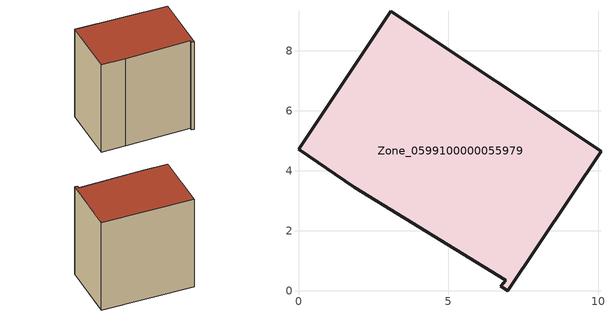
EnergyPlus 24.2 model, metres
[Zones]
Zone_0599100000055979
 floor ground (C_G): 6.98,0 6.75,0.15 6.91,0.35 1.86,3.46 0,4.71 3.08,9.32 10.09,4.65 z0
 wall outside (C_F): 6.98,0 10.09,4.65 3.08,9.32 0,4.71 1.86,3.46 6.91,0.35 6.75,0.15 6.98,0 z0:8.93
 roof outside (C_R): 6.75,0.15 6.98,0 10.09,4.65 3.08,9.32 0,4.71 1.86,3.46 6.91,0.35 z8.93
[BUILDING]
Pand.0599100000055979: North Axis=0; Terrain=City; Loads Convergence Tolerance Value=0.04; Temperature Convergence Tolerance Value=0.4; Solar Distribution=FullExterior; Maximum Number of Warmup Days=25; Minimum Number of Warmup Days=1
[Site:Location]
Rotterdam.The.Hague.AP_ZH_NLD Design_Conditions: Latitude=51.96; Longitude=4.45; Time Zone=1; Elevation=-4.5
[SITE:GROUNDTEMPERATURE:BUILDINGSURFACE]
18, 18, 18, 18, 18, 18, 18, 18, 18, 18, 18, 18
[MATERIAL] Thermal Absorptance=0.9; Solar Absorptance=0.7; Visible Absorptance=0.7
Name | Roughness | Thickness | Conductivity | Density | Specific Heat
G.TI.1946 | MediumSmooth | 0.15 | 1 | 540 | 1210
F.TI.1946 | Rough | 0.3 | 0.857143 | 1920 | 840
R.TI.1946 | MediumRough | 0.2 | 0.1 | 1500 | 1000
[CONSTRUCTION]
C_G: G.TI.1946
C_F: F.TI.1946
C_R: R.TI.1946
[ZONE]
Zone_0599100000055979: Type=1; Multiplier=1; Ceiling Height=Autocalculate; Volume=Autocalculate; Floor Area=autocalculate; Part of Total Floor Area=Yes
[ZONEINFILTRATION:DESIGNFLOWRATE]
Infil_Zone_0599100000055979: Zone or ZoneList or Space or SpaceList=Zone_0599100000055979; Schedule=AlwaysOn; Design Flow Rate Calculation Method=Flow/Area; Flow Rate per Floor Area=0.003; Constant Term Coefficient=1; Temperature Term Coefficient=0; Velocity Term Coefficient=0; Velocity Squared Term Coefficient=0
[HVACTEMPLATE:ZONE:IDEALLOADSAIRSYSTEM]
Zone_0599100000055979: Maximum Heating Supply Air Temperature=50; Minimum Cooling Supply Air Temperature=13; Maximum Heating Supply Air Humidity Ratio=0.0156; Minimum Cooling Supply Air Humidity Ratio=0.0077; Heating Limit=NoLimit; Cooling Limit=NoLimit; Dehumidification Control Type=ConstantSensibleHeatRatio; Cooling Sensible Heat Ratio=0.7; Dehumidification Setpoint=60; Humidification Control Type=None; Humidification Setpoint=30; Outdoor Air Method=None; Outdoor Air Flow Rate per Person=0.00944; Outdoor Air Flow Rate per Zone Floor Area=0; Outdoor Air Flow Rate per Zone=0; Demand Controlled Ventilation Type=None; Outdoor Air Economizer Type=NoEconomizer; Heat Recovery Type=None; Sensible Heat Recovery Effectiveness=0.7; Latent Heat Recovery Effectiveness=0.65
[ZONECONTROL:THERMOSTAT]
ThermostatControl_Zone_0599100000055979: Zone or ZoneList=Zone_0599100000055979; Control Type Schedule=DualSetpointControlType; Control 1=Thermostat_Zone_0599100000055979; Temperature Difference Between Cutout And Setpoint=0
[THERMOSTATSETPOINT:DUALSETPOINT]
Thermostat_Zone_0599100000055979: Heating Setpoint Temperature Schedule=HeatingSetpoint_Zone_0599100000055979; Cooling Setpoint Temperature Schedule=CoolingSetpoint_Zone_0599100000055979
[SCHEDULE:COMPACT]
HeatingSetpoint_Zone_0599100000055979: Through: 12/31, For: AllDays, Until: 24:00, 21
CoolingSetpoint_Zone_0599100000055979: Through: 12/31, For: AllDays, Until: 24:00, 24
DualSetpointControlType: Through: 12/31, For: AllDays, Until: 24:00, 4
AlwaysOn: Through: 12/31, For: AllDays, Until: 24:00, 1
